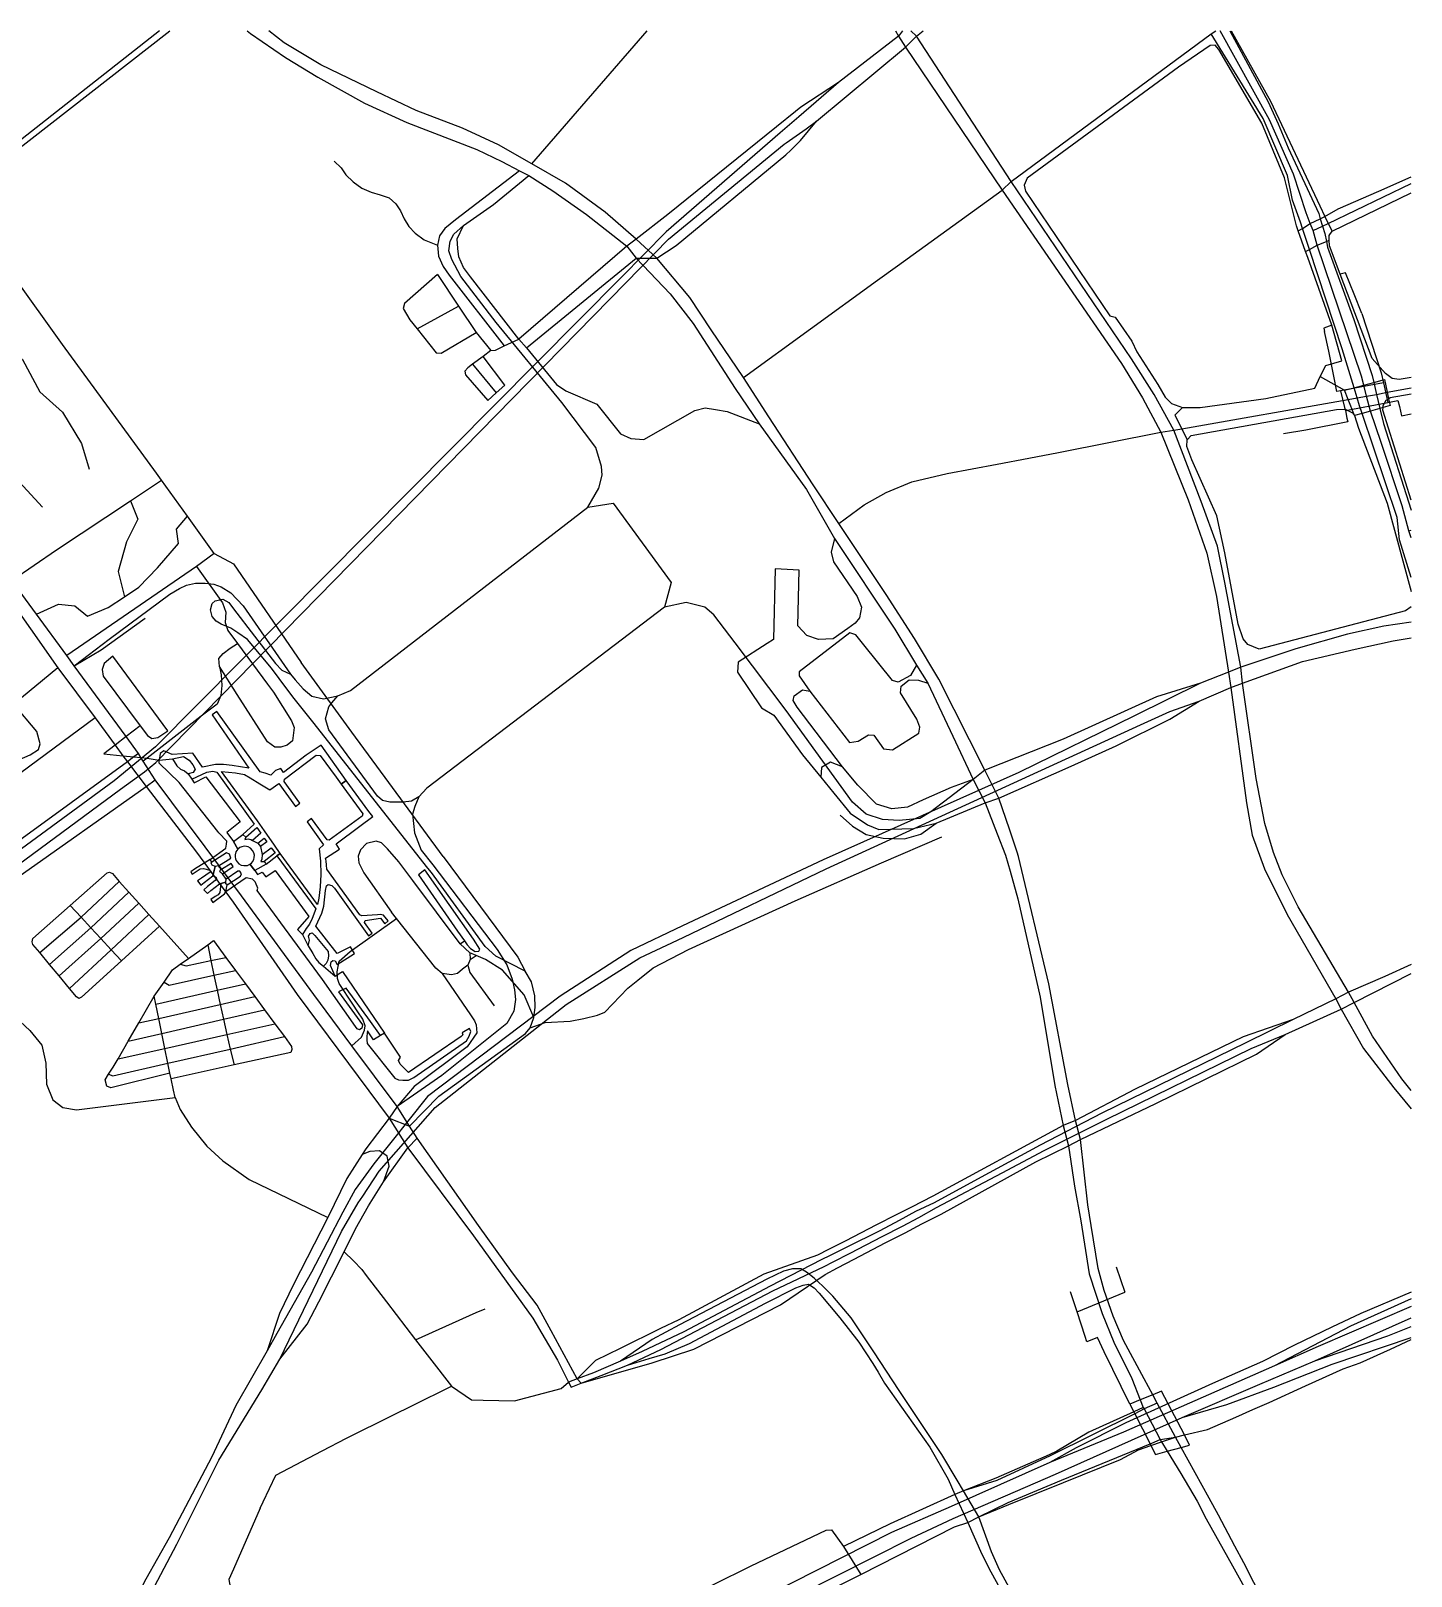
# Model space of a CAD drawing. Header units: inches. Extents: x 13375314 to 13382794, y 3537719 to 3542219.
# Drawn here: x 13380884 to 13382794, y 3540082 to 3542219 of the extents above; entities that cross this region are included whole.
import ezdxf

# ---------------------------------------------------------------- set-up
doc = ezdxf.new("R2010")
doc.units = ezdxf.units.IN
doc.header["$MEASUREMENT"] = 0

msp = doc.modelspace()

# ---------------------------------------------------------------- linework, layer by layer
for points in [[(13381137.8, 3541496.1), (13381100.8, 3541547.7), (13381065, 3541597.5), (13381057.9, 3541607.5), (13380928.1, 3541785.2), (13380786.4, 3541982.6), (13380771.9, 3542003.4), (13380709.1, 3542086.6), (13380658.5, 3542153.7), (13380631.7, 3542182.4), (13380601.6, 3542214.6), (13380596.7, 3542219.1)], [(13381062, 3542219.1), (13380796, 3542010.1)], [(13380799.9, 3542004), (13381076.3, 3542219.1)], [(13381183.5, 3542219.1), (13381188.2, 3542215.4), (13381236.3, 3542182.2), (13381281, 3542155.2), (13381345.7, 3542119.1), (13381404.5, 3542092.4), (13381501.1, 3542054.9), (13381535.9, 3542038.3), (13381560.3, 3542025.3), (13381573, 3542019), (13381606.4, 3541997.8), (13381652.8, 3541965.2), (13381708.9, 3541921.4)], [(13381905.3, 3541685.1), (13381870.1, 3541739.5), (13381825.6, 3541805.8), (13381795.8, 3541850.3), (13381750.1, 3541904.7), (13381721.7, 3541930.9), (13381678.7, 3541968.5), (13381624, 3542008.6), (13381577.1, 3542035.3), (13381531.1, 3542061.6), (13381481.4, 3542084.5), (13381417.3, 3542108.8), (13381363, 3542134.8), (13381285.3, 3542172.1), (13381234.8, 3542202.7), (13381213.4, 3542219.1)], [(13381577.1, 3542035.3), (13381737, 3542219.1)], [(13381956.8, 3542083.8), (13381971.3, 3542094), (13382094.2, 3542196.8), (13382109.6, 3542211.7), (13382118.5, 3542219.1)], [(13382090.3, 3542219.1), (13382084.7, 3542212), (13382001.5, 3542147.7)], [(13382080.2, 3542219.1), (13382084.7, 3542212), (13382094.2, 3542196.8), (13382227.8, 3541998.9), (13382393.1, 3541759), (13382422.3, 3541711.6), (13382447.5, 3541664.2)], [(13382558.1, 3541339.1), (13382536.1, 3541456.2), (13382526, 3541506.4), (13382503.4, 3541568.2), (13382465.4, 3541667), (13382438.1, 3541716.3), (13382406.9, 3541765.6), (13382240.6, 3542010.9), (13382109.6, 3542211.7), (13382101.8, 3542219.1)], [(13382240.6, 3542010.9), (13382517.2, 3542215.1), (13382523.7, 3542219.1)], [(13382793.8, 3541463.1), (13382777.8, 3541515.3), (13382774.4, 3541546.2), (13382726.1, 3541690), (13382722.6, 3541700.5), (13382719.2, 3541711.5), (13382714.9, 3541725.6), (13382698.3, 3541779.4), (13382653.2, 3541916.6), (13382643.5, 3541945.9), (13382640.6, 3541954.7), (13382629.7, 3541984.9), (13382622.8, 3542019.2), (13382589.2, 3542098.1), (13382517.2, 3542215.1)], [(13382793.8, 3541518), (13382790.6, 3541527.5), (13382781.4, 3541562.1), (13382752.5, 3541649.7), (13382737.8, 3541693), (13382732.3, 3541713.9), (13382728.3, 3541729.1), (13382725, 3541741.3), (13382664, 3541922.5), (13382658.4, 3541943.1), (13382654, 3541952.5), (13382648.4, 3541967.4), (13382631.1, 3542020.7), (13382598.1, 3542096.1), (13382529.4, 3542219.1)], [(13382543.1, 3542219.1), (13382596.1, 3542121), (13382609.8, 3542090.5), (13382623.8, 3542057.2), (13382666, 3541966.3), (13382668.2, 3541959.2), (13382671.4, 3541949), (13382674.6, 3541938.9), (13382676.6, 3541927.9), (13382678, 3541920.1), (13382714.7, 3541819.9), (13382739.8, 3541742.4), (13382742, 3541732.8), (13382746, 3541716.3), (13382750.6, 3541696.8), (13382755.5, 3541676.2), (13382793.8, 3541556.4)], [(13382544.8, 3542219.1), (13382599.1, 3542122.1), (13382667.4, 3541977.3), (13382674.3, 3541962.5), (13382693.1, 3541972.9), (13382749, 3541997.6), (13382793.7, 3542017.1)], [(13382443.4, 3541730), (13382453.6, 3541712.4), (13382462.2, 3541703.8), (13382477.4, 3541698.4), (13382501.9, 3541698.1), (13382593, 3541710.6), (13382660.5, 3541725), (13382668.2, 3541740.9), (13382676, 3541756.2), (13382698.1, 3541762.9), (13382684, 3541812), (13382650.7, 3541905.8), (13382647.8, 3541914), (13382637.5, 3541942.7), (13382635.1, 3541949.5), (13382618.7, 3542015.8), (13382587.3, 3542091.6), (13382527.9, 3542193.4), (13382522.8, 3542199.4), (13382515.7, 3542199.1), (13382472.1, 3542168.7), (13382262.8, 3542015.2), (13382258.6, 3542005.9), (13382260.4, 3541997.6), (13382377.1, 3541825), (13382384.3, 3541822.9), (13382407.3, 3541789.8), (13382414.4, 3541775.1), (13382443.4, 3541730)], [(13382001.5, 3542147.7), (13381949.6, 3542113.7), (13381942.1, 3542107.6)], [(13382001.5, 3542147.7), (13381946.7, 3542100.2)], [(13381942.1, 3542107.6), (13381915.7, 3542086.3)], [(13381946.7, 3542100.2), (13381920.9, 3542077.9)], [(13381915.7, 3542086.3), (13381765.4, 3541965), (13381721.7, 3541930.9), (13381708.9, 3541921.4)], [(13381920.9, 3542077.9), (13381763.2, 3541941.1)], [(13381929.2, 3542064.3), (13381956.8, 3542083.8)], [(13381949.1, 3542067.6), (13381971.3, 3542094)], [(13381570.1, 3541780.7), (13381721.8, 3541904.9), (13381750.1, 3541904.7), (13381776.9, 3541922.2), (13381928.8, 3542047.5), (13381935.5, 3542054.2)], [(13381766.3, 3541930.9), (13381926.6, 3542062.5), (13381929.2, 3542064.3)], [(13381935.5, 3542054.2), (13381949.1, 3542067.6)], [(13381303.9, 3542039), (13381313.3, 3542029.9), (13381319.7, 3542020), (13381330.1, 3542010.3), (13381342.2, 3542001.6), (13381355, 3541996.1), (13381367.6, 3541992.3), (13381380, 3541988), (13381389.1, 3541980), (13381395.7, 3541970.4), (13381400.4, 3541959), (13381406.9, 3541948.7), (13381416, 3541939.2), (13381428.3, 3541930.3), (13381446.7, 3541922.5)], [(13381560.3, 3542025.3), (13381471.5, 3541957.9), (13381456.9, 3541945.8), (13381449.4, 3541935.7), (13381446.7, 3541922.5), (13381448, 3541907.7), (13381454.8, 3541893), (13381462.9, 3541881.1), (13381539.2, 3541783.7)], [(13381478.9, 3541879.4), (13381466.4, 3541902.7), (13381462.6, 3541915), (13381464.3, 3541928.3), (13381469.5, 3541937.9), (13381482.9, 3541950), (13381524, 3541978.8), (13381573, 3542019)], [(13382083, 3541893.9), (13382227.8, 3541998.9), (13382240.6, 3542010.9)], [(13382658.4, 3541943.1), (13382671.4, 3541949), (13382679.2, 3541952.7), (13382793.7, 3542007.9)], [(13382680.8, 3541921.7), (13382680.6, 3541929.8), (13382680.4, 3541936.1), (13382684.6, 3541941.9), (13382793.7, 3541995.1)], [(13381559.2, 3541792.7), (13381492.2, 3541878.7), (13381482.7, 3541892), (13381476.2, 3541906.6), (13381474.8, 3541918.3), (13381473.8, 3541931.5), (13381482.9, 3541950)], [(13382637.5, 3541942.7), (13382643.5, 3541945.9), (13382654, 3541952.5), (13382668.2, 3541959.2), (13382674.3, 3541962.5), (13382679.2, 3541952.7), (13382684.6, 3541941.9)], [(13381763.2, 3541941.1), (13381701.1, 3541878.5)], [(13381707.4, 3541870.8), (13381766.3, 3541930.9)], [(13382647.8, 3541914), (13382653.2, 3541916.6), (13382664, 3541922.5), (13382676.6, 3541927.9), (13382680.6, 3541929.8)], [(13381708.9, 3541921.4), (13381559.2, 3541792.7)], [(13381708.9, 3541921.4), (13381721.8, 3541904.9), (13381768.7, 3541855.2), (13381800.7, 3541814.5), (13381858.7, 3541724.5), (13381892, 3541675.7)], [(13382793.8, 3541739.8), (13382777.2, 3541736.8), (13382767.6, 3541738.5), (13382758.3, 3541745), (13382739.8, 3541765.9), (13382695.5, 3541882.7), (13382680.8, 3541921.7)], [(13380720.5, 3541647.3), (13380777.6, 3541688.2), (13380787.5, 3541718.3), (13380759.4, 3541759.9), (13380718.8, 3541791.6), (13380693.4, 3541815), (13380694.4, 3541838.9), (13380733.9, 3541872.7), (13380764.6, 3541882.6), (13380794.2, 3541868.6), (13380804.1, 3541830.1), (13380840, 3541790.6), (13380872.7, 3541764.6), (13380896.6, 3541719.9), (13380927.8, 3541691.8), (13380954.3, 3541648.2), (13380964.7, 3541612.8)], [(13381446.6, 3541882.3), (13381401.3, 3541842), (13381399.3, 3541835), (13381408.3, 3541819.3), (13381418.6, 3541807), (13381445, 3541774), (13381452, 3541773.2), (13381500.2, 3541802)], [(13381446.6, 3541882.3), (13381475.8, 3541838.5), (13381500.2, 3541802), (13381520.4, 3541776.9), (13381527, 3541777.3), (13381539.2, 3541783.7), (13381559.2, 3541792.7)], [(13382055.7, 3541874.1), (13382083, 3541893.9)], [(13382714.8, 3541854.9), (13382703.1, 3541884.3), (13382695.5, 3541882.7)], [(13381701.1, 3541878.5), (13381056.5, 3541228.9), (13380999.6, 3541181.7)], [(13381008, 3541170.1), (13381041.2, 3541194.3), (13381057.2, 3541207.4), (13381707.4, 3541870.8)], [(13381665.8, 3541643), (13381618.8, 3541705), (13381528, 3541815.7), (13381478.9, 3541879.4)], [(13381870.1, 3541739.5), (13382055.7, 3541874.1)], [(13382725.5, 3541828.4), (13382714.8, 3541854.9)], [(13381418.6, 3541807), (13381475.8, 3541838.5)], [(13382725.5, 3541828.4), (13382752.6, 3541746), (13382755.6, 3541732.3), (13382761.6, 3541704.9)], [(13382684, 3541812), (13382673.2, 3541807.8), (13382673.9, 3541803.1)], [(13382679.8, 3541775.9), (13382673.9, 3541803.1)], [(13381520.4, 3541776.9), (13381509.8, 3541768.9), (13381495.2, 3541757.9), (13381488.7, 3541753), (13381484.5, 3541748.5), (13381485.4, 3541743.5), (13381516.3, 3541707.7), (13381527.9, 3541718.3), (13381539.7, 3541729.1), (13381509.8, 3541768.9)], [(13381559.2, 3541792.7), (13381570.1, 3541780.7)], [(13381570.1, 3541780.7), (13381611.5, 3541730.1), (13381624.5, 3541721.4), (13381667.1, 3541702.7), (13381700.1, 3541661.8)], [(13382755.6, 3541732.3), (13382696.2, 3541721.4), (13382691.1, 3541720.5), (13382687.1, 3541741.4), (13382679.8, 3541775.9)], [(13381495.2, 3541757.9), (13381527.9, 3541718.3)], [(13382668.2, 3541740.9), (13382701.7, 3541722)], [(13382701.7, 3541722), (13382714.9, 3541725.6), (13382728.3, 3541729.1), (13382742, 3541732.8), (13382756.9, 3541736.8), (13382760.8, 3541719.2), (13382762.7, 3541710.4), (13382764.8, 3541700.8), (13382755, 3541698), (13382750.6, 3541696.8), (13382737.8, 3541693), (13382726.1, 3541690), (13382715.4, 3541687.1), (13382706.7, 3541709.3), (13382701.7, 3541722)], [(13380787.5, 3541718.3), (13380797.3, 3541686.6), (13380828, 3541645), (13380857.6, 3541606.6), (13380900.3, 3541560.3)], [(13382447.5, 3541664.2), (13382465.4, 3541667), (13382476.4, 3541668.9), (13382706.7, 3541709.3), (13382719.2, 3541711.5), (13382732.3, 3541713.9), (13382746, 3541716.3), (13382760.8, 3541719.2), (13382793.8, 3541725.6)], [(13382696.2, 3541721.4), (13382701.8, 3541698.4), (13382702.8, 3541693.9), (13382705.1, 3541683.5), (13382706.2, 3541678.5), (13382648.3, 3541667)], [(13382793.8, 3541570.2), (13382754.7, 3541694.5), (13382755, 3541698), (13382755.1, 3541700.8), (13382759.3, 3541708.2), (13382762.7, 3541710.4), (13382765, 3541711.8), (13382793.8, 3541717.1)], [(13381700.1, 3541661.8), (13381714.4, 3541655.1), (13381732.4, 3541654.1), (13381802.7, 3541693.9), (13381817, 3541697.5), (13381831.4, 3541695.2)], [(13381831.4, 3541695.2), (13381847.3, 3541692.5), (13381892, 3541675.7)], [(13382477.4, 3541698.4), (13382467.1, 3541687.4), (13382476.4, 3541668.9), (13382484, 3541653.6)], [(13382524.9, 3541548.2), (13382490.6, 3541625.6), (13382483.7, 3541644.1), (13382484, 3541653.6), (13382489.7, 3541659.3), (13382690.6, 3541695.4), (13382702.6, 3541696), (13382712.7, 3541690.6), (13382715.4, 3541687.1), (13382721.1, 3541669.7), (13382760.8, 3541566.1), (13382793.8, 3541443.8)], [(13382702.8, 3541693.9), (13382761.6, 3541704.9), (13382775.6, 3541707.9), (13382777.9, 3541699.6), (13382780.5, 3541686.8), (13382793.8, 3541689.4)], [(13381892, 3541675.7), (13381957.2, 3541585)], [(13381966.3, 3541591), (13381905.3, 3541685.1)], [(13382264.7, 3541628.2), (13382305.9, 3541636), (13382447.5, 3541664.2)], [(13382447.5, 3541664.2), (13382485.2, 3541570.4), (13382511.4, 3541496.7), (13382524.5, 3541436.8), (13382541.1, 3541332.1)], [(13382648.3, 3541667), (13382617.4, 3541661.7)], [(13381243.3, 3541329.5), (13381249.6, 3541321.3), (13381260.8, 3541309.1), (13381272.7, 3541298.9), (13381289, 3541295.2), (13381309, 3541299.5), (13381326.2, 3541306.9), (13381654.6, 3541560.3), (13381669.9, 3541586.7), (13381674.7, 3541604.5), (13381673.8, 3541616.6), (13381665.8, 3541643)], [(13382221.1, 3541620), (13382264.7, 3541628.2)], [(13382002, 3541537.9), (13382037.2, 3541563.4), (13382067.3, 3541580.8), (13382103.2, 3541595.5), (13382151.7, 3541606.9), (13382221.1, 3541620)], [(13380857.7, 3541458.9), (13380919.7, 3541501.5), (13381021.9, 3541569), (13381065, 3541597.5)], [(13381957.2, 3541585), (13381996.2, 3541517.1)], [(13382002, 3541537.9), (13381966.3, 3541591)], [(13381021.9, 3541569), (13381032.2, 3541543.6), (13381016.4, 3541512.3), (13381005, 3541471.3), (13381013.6, 3541436.5)], [(13381654.6, 3541560.3), (13381689.9, 3541565.9), (13381769.9, 3541456), (13381760.8, 3541422.1)], [(13380892, 3541412.3), (13380922.5, 3541426.4), (13380945.2, 3541423.7), (13380962.3, 3541409.5), (13380991, 3541421.5), (13381013.6, 3541436.5), (13381033.7, 3541449.8), (13381059.4, 3541476.4), (13381088.6, 3541510.2), (13381085.6, 3541529.9), (13381100.8, 3541547.7)], [(13382793.8, 3541422.4), (13382785.9, 3541416.8), (13382583.4, 3541364), (13382567.9, 3541370.3), (13382561.6, 3541378.3), (13382554.5, 3541398.3), (13382536, 3541497.2), (13382524.9, 3541548.2)], [(13382223.5, 3541158), (13382203.9, 3541196.5), (13382140.5, 3541322.3), (13382106.8, 3541378.8), (13382067.3, 3541439.7), (13382002, 3541537.9)], [(13382790.6, 3541527.5), (13382793.8, 3541528.6)], [(13380807.5, 3541500.1), (13380921.6, 3541338), (13380972.9, 3541269.1), (13381000.7, 3541231.3), (13381011.6, 3541216.6), (13381017.7, 3541208.3), (13381043.8, 3541173.9)], [(13381996.2, 3541517.1), (13381991.4, 3541498.1), (13381994.8, 3541484.6), (13382027.3, 3541437), (13382033.2, 3541422), (13382030.7, 3541407.4), (13382024.4, 3541399.7)], [(13381996.2, 3541517.1), (13382079.6, 3541391.6), (13382109.5, 3541341.7), (13382125, 3541316.9), (13382159.6, 3541243.6), (13382187.7, 3541183.5), (13382204.4, 3541151.5)], [(13381137.8, 3541496.1), (13381113.5, 3541478.4), (13380933.9, 3541355.2)], [(13381113.5, 3541478.4), (13381149.2, 3541428), (13381153.7, 3541415), (13381152.8, 3541400.8), (13381156.8, 3541389.6), (13381170.2, 3541371.6)], [(13381137.8, 3541496.1), (13381164.6, 3541482), (13381258, 3541345.3)], [(13381033, 3541219.7), (13381015.9, 3541243.1), (13380944.2, 3541340.9), (13380933.9, 3541355.2), (13380892, 3541412.3), (13380857.7, 3541458.9)], [(13380992.6, 3541377.6), (13381076.2, 3541439.8), (13381089.7, 3541447.9), (13381099.4, 3541452.4), (13381112, 3541455), (13381125.1, 3541455.3), (13381137.3, 3541453.8), (13381147.6, 3541450.2), (13381160.6, 3541441.9), (13381178.1, 3541423.7), (13381243.3, 3541329.5)], [(13382024.4, 3541399.7), (13382014.5, 3541392.7), (13381994.2, 3541378.3), (13381973.9, 3541377.3), (13381957.6, 3541383), (13381945.4, 3541396.3), (13381947.3, 3541473.4), (13381913.8, 3541474.9), (13381911.4, 3541377.4), (13381902.7, 3541371.8)], [(13381183.7, 3541377.5), (13381170.7, 3541386.3), (13381160.8, 3541393), (13381147.6, 3541398.5), (13381140.3, 3541402.7), (13381134.9, 3541408.9), (13381132.5, 3541418.2), (13381135.2, 3541427.1), (13381139.1, 3541431), (13381149.6, 3541432.9), (13381158.1, 3541428.3), (13381164.3, 3541419.7), (13381222.8, 3541344.2), (13381231.3, 3541334.9), (13381243.3, 3541329.5)], [(13381858.5, 3541372.9), (13381828.9, 3541411.5), (13381816.6, 3541422.2), (13381790.7, 3541428.6), (13381760.8, 3541422.1), (13381432.1, 3541171.8), (13381420.9, 3541159.9), (13381415.4, 3541146.1), (13381412, 3541135.6), (13381415, 3541109.7), (13381424.3, 3541086), (13381440.3, 3541065.6)], [(13380944.2, 3541340.9), (13380981.4, 3541362.8), (13381042.2, 3541406.9)], [(13382793.8, 3541401.1), (13382756, 3541395.6), (13382705.9, 3541384.6), (13382634.1, 3541364.2), (13382558.1, 3541339.1)], [(13380944.2, 3541340.9), (13380992.6, 3541377.6)], [(13381159.8, 3541365.2), (13381170.2, 3541371.6)], [(13381170.2, 3541371.6), (13381211.6, 3541315.4)], [(13381227.9, 3541323.2), (13381217.3, 3541337.6), (13381183.7, 3541377.5)], [(13382129.5, 3541139.1), (13382113.9, 3541129.9), (13382085.6, 3541127), (13382062.3, 3541128.4), (13382039.9, 3541135.6), (13382020.7, 3541152.5), (13381929.1, 3541279.3), (13381858.5, 3541372.9)], [(13381902.7, 3541371.8), (13381862.9, 3541345.8), (13381861.9, 3541332.3), (13381894.9, 3541282.8), (13381911.9, 3541272.5), (13381951.8, 3541217.9), (13381977.1, 3541186.7)], [(13382036.8, 3541369.9), (13382025.6, 3541383.9), (13382017.4, 3541386.5), (13381947.3, 3541332.8), (13381947.3, 3541327.2), (13381961.7, 3541305.7)], [(13382109.5, 3541341.7), (13382101, 3541327.7), (13382084, 3541318.5), (13382076.4, 3541320.4), (13382036.8, 3541369.9)], [(13382560.4, 3541317.1), (13382643.4, 3541346.9), (13382716.5, 3541364.1), (13382769.2, 3541375.5), (13382793.8, 3541379.6)], [(13380997.5, 3541354.3), (13380985.6, 3541344), (13380982.7, 3541335.7), (13380984.3, 3541326.6), (13381035.2, 3541258.1), (13381045.4, 3541244.4), (13381051.6, 3541240.2), (13381059.9, 3541241.9), (13381073.6, 3541251.1), (13380997.5, 3541354.3)], [(13381169.8, 3541301.3), (13381145.2, 3541340.1), (13381144.3, 3541350.8), (13381150.1, 3541357.9), (13381159.8, 3541365.2)], [(13380921.6, 3541338), (13380860.4, 3541288), (13380824.7, 3541259.5), (13380772, 3541229.1), (13380746.5, 3541219.4), (13380717.7, 3541208.4), (13380656.7, 3541184.3)], [(13381145.2, 3541340.1), (13381147.5, 3541328.4), (13381148.4, 3541313.7), (13381147.1, 3541299.9), (13381142.1, 3541287.8), (13381119.9, 3541271.3)], [(13381328.4, 3541249.3), (13381258, 3541345.3)], [(13382541.1, 3541332.1), (13382502.3, 3541317.1)], [(13382558.1, 3541339.1), (13382541.1, 3541332.1)], [(13382541.1, 3541332.1), (13382544.5, 3541311), (13382566.1, 3541151.4), (13382573.7, 3541106.5), (13382590.8, 3541060.2), (13382622.3, 3540997.1), (13382689.7, 3540880.2), (13382696.9, 3540866), (13382727.8, 3540811.4), (13382769.7, 3540757), (13382793.8, 3540728)], [(13382560.4, 3541317.1), (13382558.1, 3541339.1)], [(13381211.6, 3541315.4), (13381219.7, 3541304.4), (13381244.7, 3541264.7), (13381248.3, 3541255.8), (13381246, 3541237.1), (13381238.9, 3541231.3), (13381230, 3541228.2)], [(13381433.4, 3541061.1), (13381274.3, 3541263.2), (13381246.5, 3541297.9), (13381227.9, 3541323.2)], [(13381944.4, 3541283.8), (13381939, 3541292.8), (13381940.2, 3541299.4), (13381951.8, 3541307.7), (13381961.7, 3541305.7), (13382016.6, 3541234.9), (13382028.6, 3541236.7), (13382043.2, 3541245.3), (13382050.4, 3541245), (13382063.8, 3541226.2), (13382076.3, 3541224.7), (13382112.8, 3541247.7), (13382114, 3541256.1), (13382109.9, 3541266.9)], [(13382109.9, 3541266.9), (13382087.5, 3541303.7), (13382088.4, 3541312.7), (13382099.1, 3541321.4), (13382112.1, 3541321.1), (13382125, 3541316.9)], [(13382502.3, 3541317.1), (13382441.6, 3541298.2), (13382312.3, 3541239.4), (13382203.9, 3541196.5), (13382187.7, 3541183.5)], [(13382502.3, 3541317.1), (13382411.3, 3541271.7), (13382251, 3541193.3)], [(13382500.6, 3541292.2), (13382544.5, 3541311), (13382560.4, 3541317.1)], [(13382793.8, 3540753.6), (13382781, 3540769.6), (13382740.6, 3540828.8), (13382715, 3540875.2), (13382707.2, 3540889.3), (13382637.5, 3541007.4), (13382615.2, 3541051.8), (13382603.2, 3541082.7), (13382591.2, 3541123), (13382579.4, 3541184.9), (13382560.4, 3541317.1)], [(13380746.5, 3541219.4), (13380757.6, 3541196.3), (13380769.6, 3541175.5), (13380782.4, 3541165.3), (13380795.3, 3541163.6), (13380812.5, 3541168.9), (13380827.6, 3541178.6), (13380847.1, 3541199.4), (13380865.3, 3541210.1), (13380883.4, 3541217.6), (13380894.5, 3541225.1), (13380897.2, 3541233.1), (13380892.3, 3541250), (13380860.4, 3541288)], [(13381230, 3541228.2), (13381221.5, 3541228.6), (13381211.7, 3541235.7), (13381169.8, 3541301.3)], [(13381420.9, 3541159.9), (13381410.7, 3541153.6), (13381399.2, 3541152.1), (13381380.6, 3541152.3), (13381370.5, 3541154.5), (13381363.6, 3541160.7), (13381296.4, 3541252.4), (13381291.7, 3541267.7), (13381296.6, 3541284), (13381300.6, 3541289.9), (13381309, 3541299.5)], [(13382007.2, 3541201), (13381944.4, 3541283.8)], [(13382223.5, 3541158), (13382323.4, 3541202.3), (13382385.9, 3541230.2), (13382460.2, 3541267), (13382500.6, 3541292.2)], [(13382255.2, 3541184.1), (13382419.3, 3541259.4), (13382459.9, 3541277.8), (13382500.6, 3541292.2)], [(13380972.9, 3541269.1), (13380756.3, 3541109.1)], [(13381119.9, 3541271.3), (13381045, 3541213.2), (13381039.4, 3541208.8)], [(13381285.6, 3541231), (13381265.2, 3541217.3), (13381233.6, 3541193.3), (13381229.9, 3541198.7), (13381222.5, 3541196.2), (13381216.3, 3541189.6), (13381208.4, 3541192.5), (13381201.4, 3541194.1), (13381141.5, 3541277.6), (13381134.9, 3541273), (13381185.7, 3541199.5), (13381162.5, 3541203.2), (13381150.6, 3541204.5), (13381139.8, 3541204.5), (13381121.6, 3541200.7), (13381108.4, 3541220.2), (13381079.5, 3541218.1), (13381067.9, 3541223.1), (13381063, 3541219.7), (13381061.5, 3541210.6), (13381080.2, 3541212.2), (13381080.3, 3541212.3), (13381095.2, 3541215.6), (13381103.1, 3541210.2), (13381108.4, 3541204), (13381111.3, 3541197.9), (13381108.8, 3541193.3), (13381101.8, 3541191.7), (13381106.8, 3541184.2), (13381127.8, 3541193.7), (13381135.7, 3541195), (13381141.5, 3541193.7), (13381193.1, 3541121.8), (13381177.4, 3541107.8), (13381181.5, 3541104.1), (13381196.8, 3541117.3), (13381202.4, 3541109.4), (13381190.6, 3541099.5), (13381198.1, 3541095.4), (13381206.7, 3541102.6), (13381210.5, 3541097.6), (13381201.8, 3541090.9), (13381204.3, 3541080.1), (13381216.7, 3541089.2), (13381222, 3541082.2), (13381206.9, 3541070.2), (13381209.6, 3541066.7), (13381224.6, 3541078), (13381229.2, 3541081.5), (13381221.2, 3541092.8), (13381207.3, 3541112.6), (13381197.6, 3541126.3), (13381148.1, 3541194.7), (13381167.2, 3541193.1), (13381179.9, 3541190.6), (13381187.4, 3541185.9), (13381201, 3541177.6), (13381210, 3541172.3), (13381214.7, 3541169.2), (13381227.4, 3541178.3), (13381250.2, 3541146.1), (13381256.5, 3541150.9), (13381234.4, 3541181), (13381235, 3541184.3), (13381279, 3541217.1), (13381284.3, 3541216.9), (13381306.6, 3541186.8), (13381313.5, 3541177.2), (13381320.5, 3541182.1), (13381285.6, 3541231)], [(13381035.2, 3541258.1), (13381015.9, 3541243.1), (13381000.7, 3541231.3), (13380985.3, 3541219.3), (13381011.6, 3541216.6), (13381026.7, 3541215), (13381036.3, 3541214.1), (13381045, 3541213.2), (13381061.5, 3541210.6)], [(13381379.6, 3541179.6), (13381328.4, 3541249.3)], [(13381033, 3541219.7), (13381026.7, 3541215), (13381017.7, 3541208.3), (13380788.6, 3541041.5), (13380777.1, 3541019)], [(13381125.5, 3541090.6), (13381056.1, 3541183.1), (13381039.4, 3541208.8), (13381036.3, 3541214.1), (13381033, 3541219.7)], [(13381080.2, 3541212.2), (13381086.2, 3541202.8), (13381091.4, 3541198.1), (13381096.6, 3541195.5), (13381101.8, 3541191.7), (13381106.8, 3541184.2), (13381110, 3541179.2), (13381126.1, 3541187.2), (13381173.5, 3541124.9), (13381155.1, 3541110.2), (13381164.5, 3541097.8), (13381170.4, 3541087.3), (13381167.9, 3541083.8), (13381166.6, 3541079.6), (13381166.6, 3541076.7), (13381167.2, 3541073.8), (13381168.1, 3541071.6), (13381169.4, 3541069.6), (13381172.1, 3541066.9), (13381175.3, 3541065.2), (13381178.8, 3541064.5), (13381181.2, 3541064.5), (13381183.7, 3541064.9), (13381187.2, 3541066.4), (13381194, 3541057.6), (13381197.9, 3541052.2), (13381204, 3541055.7), (13381209.4, 3541048.9), (13381222.2, 3541057.8), (13381268.9, 3540994.1), (13381253.1, 3540976.2), (13381259.9, 3540969.1), (13381268, 3540953.5), (13381274.3, 3540943.1), (13381278.4, 3540935.5), (13381282.6, 3540930.6), (13381289, 3540925.4), (13381305.1, 3540911.8), (13381313, 3540916.8), (13381315.3, 3540918.3), (13381373.3, 3540832.7), (13381368.1, 3540829.8), (13381354.2, 3540848.9), (13381320.4, 3540895.2), (13381309.8, 3540890), (13381343, 3540844.2), (13381342.1, 3540839.7), (13381338.6, 3540837.6), (13381335.7, 3540838.8), (13381333.1, 3540842.1), (13381287.8, 3540907.2), (13381234.9, 3540978.7), (13381197.4, 3541030.2), (13381198.3, 3541033.5), (13381195, 3541041.2), (13381194.6, 3541042.3), (13381190.8, 3541046), (13381181.8, 3541047.7), (13381153.7, 3541028.3), (13381155.8, 3541037.8), (13381174.3, 3541049.8), (13381175.7, 3541053.1), (13381173.3, 3541056.7), (13381170.5, 3541056.7), (13381154.2, 3541045.6), (13381149.5, 3541053.1), (13381164.1, 3541063.5), (13381161.2, 3541067.3), (13381148, 3541059.2), (13381143.8, 3541064.4), (13381160.8, 3541074.8), (13381158.9, 3541080.5), (13381154.9, 3541082.4), (13381134.4, 3541069.4), (13381132, 3541073.2), (13381153.7, 3541088.5), (13381154.9, 3541094.2), (13381155.1, 3541098.4), (13381144.3, 3541109.9), (13381142.6, 3541111.6), (13381089.3, 3541179.6), (13381061.5, 3541206.3), (13381061.5, 3541210.6), (13381080.2, 3541212.2)], [(13382187.7, 3541183.5), (13382157.6, 3541172.4), (13382118.7, 3541155.7), (13382096.9, 3541145.3), (13382075.3, 3541143.2), (13382054.1, 3541149.4), (13382028.2, 3541175.7), (13382007.2, 3541201), (13381990.4, 3541207.5), (13381978.2, 3541200.1), (13381977.1, 3541186.7)], [(13380999.6, 3541181.7), (13380777.1, 3541019)], [(13381043.8, 3541173.9), (13381056.1, 3541183.1)], [(13381343.6, 3541136.3), (13381342.7, 3541133), (13381296.8, 3541099.6), (13381294, 3541100.3), (13381272.4, 3541129.7), (13381266.4, 3541125.3), (13381289.1, 3541093.3), (13381283.1, 3541087.8), (13381284.8, 3541070.5), (13381285.3, 3541052.2), (13381284.3, 3541035.2), (13381282.6, 3541019.5), (13381280.7, 3541011), (13381229.2, 3541081.5), (13381224.6, 3541078), (13381278.2, 3541004.9), (13381273.4, 3540991.5), (13381269.5, 3540983.5), (13381265.1, 3540977.4), (13381259.9, 3540969.1), (13381268, 3540953.5), (13381269.5, 3540961.5), (13381268.2, 3540966.9), (13381270.4, 3540970.8), (13381273.4, 3540971.8), (13381276.8, 3540968.1), (13381295.3, 3540945.7), (13381296, 3540939.6), (13381295.1, 3540934), (13381292.9, 3540929.1), (13381289, 3540925.4), (13381305.1, 3540911.8), (13381298.5, 3540926.6), (13381299.7, 3540931.5), (13381301.9, 3540933.5), (13381305.1, 3540933), (13381308, 3540927.6), (13381332, 3540943), (13381326.2, 3540952.3), (13381307.8, 3540942.8), (13381278.2, 3540980.9), (13381286.6, 3540998.7), (13381289.3, 3541008.6), (13381292, 3541030), (13381293.3, 3541036.7), (13381295.7, 3541038.3), (13381300.6, 3541037.1), (13381304.2, 3541033.4), (13381351.1, 3540967.3), (13381356.3, 3540971.3), (13381345.8, 3540985.8), (13381346.5, 3540988.6), (13381367.8, 3540991.8), (13381374, 3540984), (13381378.7, 3540988), (13381372.1, 3540996.2), (13381367.6, 3540997.1), (13381363.6, 3540996.7), (13381342.2, 3540995.3), (13381339.5, 3540996.6), (13381293.7, 3541059.8), (13381293.1, 3541065), (13381292.8, 3541071.4), (13381292, 3541074.7), (13381311.3, 3541087.2), (13381306.4, 3541094.8), (13381339.4, 3541119), (13381357.1, 3541132.7), (13381351.7, 3541139.6), (13381320.5, 3541182.1), (13381313.5, 3541177.2), (13381321, 3541166.9), (13381343.6, 3541136.3)], [(13382251, 3541193.3), (13381980.3, 3541072.5), (13381785.6, 3540981.1), (13381714.4, 3540947), (13381616.5, 3540884), (13381433.1, 3540745.1), (13381358.7, 3540652)], [(13381366.1, 3540641.8), (13381443.3, 3540730.1), (13381624.7, 3540872.4), (13381726.7, 3540937.2), (13381786.8, 3540965), (13381984.3, 3541059.9), (13382255.2, 3541184.1)], [(13381454.8, 3541077.2), (13381379.6, 3541179.6)], [(13381977.1, 3541186.7), (13381994.9, 3541164.9), (13382017.7, 3541137.1), (13382041.6, 3541120.9), (13382057.4, 3541114.4), (13382105.2, 3541115.7), (13382136.9, 3541123.4), (13382204.4, 3541151.5)], [(13382187.7, 3541183.5), (13382129.5, 3541139.1)], [(13380833.2, 3541032.6), (13380866.1, 3541048.7), (13381043.8, 3541173.9)], [(13380833.2, 3541032.6), (13380856.2, 3541058.1), (13381008, 3541170.1)], [(13381043.8, 3541173.9), (13381113.3, 3541083.2)], [(13382204.4, 3541151.5), (13382223.5, 3541158)], [(13382238, 3541114.9), (13382223.5, 3541158)], [(13382004, 3541134.3), (13382021, 3541119.3), (13382039.9, 3541107.6), (13382063.2, 3541102.3), (13382092.8, 3541101.8), (13382115.6, 3541108.1), (13382136.9, 3541123.4)], [(13382204.4, 3541151.5), (13382221.2, 3541108.5)], [(13382248.7, 3541083), (13382238, 3541114.9)], [(13381198.1, 3541095.4), (13381201.8, 3541090.9), (13381204.3, 3541080.1), (13381203.7, 3541073.7), (13381202.5, 3541070.4), (13381206.9, 3541070.2), (13381209.6, 3541066.7), (13381194, 3541057.6), (13381187.2, 3541066.4), (13381189.2, 3541068), (13381190.9, 3541069.9), (13381192.5, 3541072.9), (13381193.3, 3541075.9), (13381193.4, 3541079), (13381192.8, 3541082.1), (13381191, 3541085.6), (13381188, 3541088.7), (13381184.8, 3541090.4), (13381182.3, 3541091.1), (13381179.6, 3541091.3), (13381176.1, 3541090.7), (13381173.1, 3541089.4), (13381170.5, 3541087.4), (13381170.4, 3541087.3), (13381164.5, 3541097.8), (13381177.4, 3541107.8), (13381181.5, 3541104.1), (13381180, 3541100.9), (13381184.8, 3541101.5), (13381188.7, 3541100.9), (13381190.6, 3541099.5), (13381198.1, 3541095.4)], [(13381412.7, 3541044.2), (13381393.3, 3541069.9), (13381377.7, 3541088), (13381369.3, 3541096), (13381361.7, 3541098.5), (13381348.7, 3541095.1), (13381340.2, 3541086.3)], [(13381941.7, 3541016), (13382061.2, 3541068.3), (13382144.6, 3541104.3)], [(13382221.2, 3541108.5), (13382232.6, 3541079.1)], [(13381132, 3541073.2), (13381110.7, 3541059.6), (13381105.3, 3541056.1), (13381107.5, 3541052.8), (13381113, 3541056.4), (13381118.6, 3541060.1), (13381122.8, 3541060.8), (13381131.7, 3541058.4), (13381132.1, 3541055.5), (13381120.4, 3541047.2), (13381114.8, 3541043.3), (13381119.5, 3541037.5), (13381124, 3541041.1), (13381135.9, 3541050.6), (13381139, 3541063.2), (13381135, 3541065.2), (13381133.4, 3541068.1), (13381134.4, 3541069.4), (13381132, 3541073.2)], [(13381113.3, 3541083.2), (13381163.9, 3541014.1)], [(13381175.7, 3541022.6), (13381125.5, 3541090.6)], [(13381340.2, 3541086.3), (13381336.9, 3541077.5), (13381338.1, 3541068.2), (13381344.9, 3541054.7), (13381383.2, 3541000.3)], [(13381454.8, 3541077.2), (13381558, 3540937.8), (13381568.1, 3540918.7)], [(13382232.6, 3541079.1), (13382238.9, 3541057), (13382249.9, 3541018.7), (13382280.8, 3540882.7), (13382300.8, 3540760.3), (13382312.5, 3540705.1), (13382319.6, 3540677.1), (13382328, 3540621.3), (13382336.8, 3540573.2), (13382348.2, 3540499.9), (13382366.4, 3540444.9), (13382382.7, 3540405.3), (13382407.6, 3540355.3), (13382419.1, 3540325.7), (13382423.2, 3540315.1), (13382424.3, 3540313), (13382446.8, 3540270.7), (13382448.4, 3540267.7), (13382456.5, 3540254.5), (13382475.3, 3540223.7), (13382498, 3540185.3)], [(13382514.6, 3540189.9), (13382475.7, 3540259.8), (13382467.7, 3540274.2), (13382442.6, 3540321), (13382436.3, 3540332.7), (13382424.4, 3540354.8), (13382395.7, 3540407.9), (13382381.4, 3540441.5), (13382368.9, 3540477.1), (13382361, 3540507.4), (13382351.1, 3540566.9), (13382346.5, 3540595.4), (13382336.2, 3540685.6), (13382329.3, 3540712.1), (13382318.8, 3540761.6), (13382292.6, 3540901.1), (13382250.6, 3541077.3), (13382248.7, 3541083)], [(13381062.1, 3540980.7), (13381009.6, 3540932.8), (13380954.2, 3540882.4), (13380950.6, 3540880.9), (13380947.3, 3540883.3), (13380937.8, 3540894.7), (13380923.3, 3540912), (13380910.1, 3540927.8), (13380896.4, 3540944.3), (13380887, 3540955.5), (13380885.8, 3540959.1), (13380887, 3540963.6), (13380938.7, 3541009.5), (13380989.7, 3541054.6), (13380993, 3541055.5), (13380996.9, 3541053.5), (13381006.5, 3541042.7), (13381019.8, 3541027.9), (13381033.6, 3541012.5), (13381047.5, 3540997), (13381062.1, 3540980.7), (13381102.1, 3540936.1)], [(13381143.8, 3541064.4), (13381139, 3541063.2), (13381135.9, 3541050.6), (13381138.6, 3541049.3), (13381140.3, 3541047.9), (13381140.8, 3541046.2), (13381139.3, 3541044.2), (13381128.7, 3541035.5), (13381123.6, 3541031.2), (13381128.4, 3541026.1), (13381133.2, 3541030), (13381145, 3541039.5), (13381146.8, 3541039.9), (13381154, 3541041.6), (13381154.2, 3541045.6), (13381149.5, 3541053.1), (13381146.6, 3541054.9), (13381145.5, 3541057.1), (13381146.4, 3541058.9), (13381148, 3541059.2), (13381143.8, 3541064.4)], [(13381420.4, 3541052), (13381474.2, 3540973.9), (13381483.9, 3540960.3), (13381487.9, 3540954.8), (13381492.3, 3540949.8), (13381498.9, 3540945.7), (13381503.9, 3540946.4), (13381505.4, 3540949.2), (13381496.4, 3540962.9), (13381429.4, 3541058.6), (13381420.4, 3541052)], [(13381568.1, 3540918.7), (13381527.4, 3540939.4), (13381512.9, 3540952.7), (13381438.3, 3541054.9), (13381433.4, 3541061.1)], [(13381440.3, 3541065.6), (13381529.3, 3540948.6), (13381542.9, 3540927.4), (13381550.2, 3540907.6), (13381553.2, 3540892.7), (13381554.5, 3540879.4), (13381552.4, 3540863.3), (13381542.5, 3540846.1), (13381452.7, 3540774.4)], [(13380896.4, 3540944.3), (13380953.7, 3540993.3), (13381006.5, 3541042.7)], [(13380910.1, 3540927.8), (13380967.1, 3540978.7), (13381019.8, 3541027.9)], [(13381146.8, 3541039.9), (13381145.7, 3541027.5), (13381143.1, 3541024.2), (13381139.3, 3541021.8), (13381133.3, 3541017.9), (13381135.7, 3541013.7), (13381152.2, 3541025.5), (13381153.7, 3541028.3), (13381155.8, 3541037.8), (13381153.8, 3541039.5), (13381154, 3541041.6), (13381146.8, 3541039.9)], [(13381500.3, 3540940.2), (13381491.5, 3540944.1), (13381478.3, 3540956.4), (13381412.7, 3541044.2)], [(13380923.3, 3540912), (13380980.9, 3540963.8), (13381033.6, 3541012.5)], [(13380938.7, 3541009.5), (13380953.7, 3540993.3), (13380967.1, 3540978.7), (13380980.9, 3540963.8), (13380995.4, 3540948.2), (13381009.6, 3540932.8)], [(13381163.9, 3541014.1), (13381252.7, 3540886.1), (13381379.7, 3540715.4)], [(13381391, 3540731.5), (13381328, 3540815.1), (13381275.8, 3540886.4), (13381175.7, 3541022.6)], [(13381678.4, 3540861.9), (13381710, 3540895), (13381723.7, 3540906), (13381745.2, 3540923.2), (13381794.1, 3540948.7), (13381941.7, 3541016)], [(13380937.8, 3540894.7), (13380995.4, 3540948.2), (13381047.5, 3540997)], [(13381336.5, 3540862.5), (13381329.4, 3540873), (13381310.7, 3540901.3), (13381308.4, 3540908.6), (13381307.8, 3540917.6), (13381310.7, 3540932.5), (13381325.9, 3540945.6), (13381390.1, 3540991.6)], [(13381453.2, 3540915.2), (13381444.5, 3540922.9), (13381390.1, 3540991.6), (13381383.2, 3541000.3)], [(13381054.7, 3540883.8), (13381068.4, 3540903.5), (13381080.2, 3540920.5), (13381090.8, 3540928.1), (13381102.1, 3540936.1), (13381128.8, 3540955), (13381136.9, 3540960.8), (13381154.1, 3540937.5), (13381167.4, 3540919.5), (13381181.1, 3540900.9), (13381194, 3540883.4), (13381207.6, 3540865), (13381221.9, 3540845.6), (13381234.9, 3540828), (13381244.8, 3540814.6), (13381245.4, 3540810.3), (13381243.7, 3540806.3), (13381165.3, 3540788.9), (13381078.1, 3540769.5)], [(13381128.8, 3540955), (13381133.2, 3540933.1), (13381137.1, 3540912.9), (13381142.1, 3540892.1), (13381146, 3540872.4), (13381150.5, 3540852), (13381155.2, 3540830.8), (13381159.7, 3540810.8), (13381165.3, 3540788.9)], [(13381478.3, 3540956.4), (13381483.9, 3540960.3)], [(13381491.5, 3540944.1), (13381491.9, 3540934.6), (13381488.5, 3540927.1), (13381481.5, 3540921.3)], [(13381090.8, 3540928.1), (13381099, 3540926), (13381133.2, 3540933.1), (13381154.1, 3540937.5)], [(13381481.5, 3540921.3), (13381474.4, 3540915.4), (13381466.1, 3540913.4), (13381453.2, 3540915.2)], [(13381488.5, 3540927.1), (13381491.6, 3540916.7), (13381525.3, 3540870.4)], [(13381491.9, 3540934.6), (13381500.3, 3540940.2)], [(13381579.9, 3540854.7), (13381566.5, 3540885.9), (13381536.5, 3540919.8), (13381513.3, 3540934.6), (13381500.3, 3540940.2)], [(13382793.8, 3540927.8), (13382757.6, 3540911), (13382707.2, 3540889.3), (13382689.7, 3540880.2), (13382630.6, 3540851.6), (13382565.1, 3540819.6), (13382366.1, 3540722.2)], [(13380816.8, 3540917.3), (13380856.1, 3540861.4), (13380882.9, 3540836.7), (13380899.2, 3540816.4), (13380904.8, 3540791.2), (13380905.8, 3540762.5), (13380914.6, 3540740.5), (13380928.2, 3540730.2), (13380947.3, 3540726.7), (13381083.6, 3540744), (13381090.5, 3540727.2), (13381106.2, 3540702.7), (13381127.8, 3540676.7), (13381149.8, 3540656.1), (13381186.3, 3540630.3), (13381294.8, 3540578)], [(13381057, 3540872.8), (13381142.1, 3540892.1), (13381181.1, 3540900.9)], [(13381068.4, 3540903.5), (13381075.3, 3540899.4), (13381137.1, 3540912.9), (13381167.4, 3540919.5)], [(13381453.2, 3540915.2), (13381492.6, 3540858.2), (13381498, 3540850)], [(13381579.9, 3540854.7), (13381581.9, 3540868.4), (13381581.4, 3540884.3), (13381576.8, 3540903.6), (13381568.1, 3540918.7)], [(13382372.8, 3540713.7), (13382572.6, 3540811.7), (13382619.6, 3540831), (13382696.9, 3540866), (13382715, 3540875.2), (13382793.8, 3540915.4)], [(13381076.5, 3540777.6), (13380994.8, 3540757.4), (13380989.3, 3540759.4), (13380987, 3540768.3), (13380991.7, 3540775.9), (13380998, 3540786), (13381004.7, 3540797.5), (13381018.8, 3540821.8), (13381033.4, 3540847), (13381054.7, 3540883.8)], [(13381081.3, 3540754), (13381078.1, 3540769.5), (13381076.5, 3540777.6), (13381073.7, 3540791.1), (13381069.5, 3540811.6), (13381065.2, 3540832.5), (13381061, 3540853), (13381057, 3540872.8), (13381054.7, 3540883.8)], [(13381061, 3540853), (13381146, 3540872.4), (13381194, 3540883.4)], [(13381018.8, 3540821.8), (13381065.2, 3540832.5), (13381150.5, 3540852), (13381207.6, 3540865)], [(13381328, 3540815.1), (13381341.6, 3540827.5), (13381345.7, 3540836.8), (13381346.6, 3540843), (13381343.6, 3540852), (13381336.5, 3540862.5)], [(13381575, 3540840.2), (13381595.7, 3540847.5), (13381630.1, 3540849.5), (13381649.4, 3540853), (13381668, 3540857.8), (13381678.4, 3540861.9)], [(13381004.7, 3540797.5), (13381069.5, 3540811.6), (13381155.2, 3540830.8), (13381221.9, 3540845.6)], [(13381033.4, 3540847), (13381061, 3540853)], [(13381373.3, 3540832.7), (13381368.1, 3540829.8), (13381358.3, 3540823.7), (13381349.9, 3540835.9), (13381349, 3540828.9), (13381349, 3540823.4), (13381349.6, 3540818.5), (13381387.5, 3540770.8), (13381392.7, 3540768.5), (13381399, 3540767.9), (13381406.6, 3540767.9), (13381413.8, 3540771.7), (13381486.9, 3540822.3), (13381490.7, 3540828.6), (13381493, 3540835), (13381491, 3540839.3), (13381480.8, 3540833.2), (13381481.7, 3540830.4), (13381479.7, 3540828), (13381406.8, 3540778.6), (13381395.3, 3540789.9), (13381393, 3540795.1), (13381395.6, 3540799.8), (13381373.3, 3540832.7)], [(13381379.7, 3540715.4), (13381407.8, 3540704.4), (13381448.8, 3540745.6), (13381568.5, 3540832.2), (13381575, 3540840.2), (13381579.9, 3540854.7)], [(13381498, 3540850), (13381500.2, 3540844.4), (13381501.1, 3540833.2), (13381487.7, 3540813.7), (13381414.4, 3540759.1), (13381391, 3540731.5)], [(13382630.6, 3540851.6), (13382561.6, 3540827.9), (13382412.2, 3540755.4), (13382329.3, 3540712.1), (13382312.5, 3540705.1)], [(13380991.7, 3540775.9), (13380997.7, 3540773.8), (13381073.7, 3540791.1), (13381159.7, 3540810.8), (13381234.9, 3540828)], [(13382319.6, 3540677.1), (13382336.2, 3540685.6), (13382440.8, 3540735.7), (13382580.1, 3540804), (13382619.6, 3540831)], [(13381452.7, 3540774.4), (13381391, 3540731.5)], [(13381083.6, 3540744), (13381081.3, 3540754)], [(13381391, 3540731.5), (13381379.7, 3540715.4), (13381347.8, 3540672.8), (13381342.7, 3540665), (13381321.1, 3540631.6), (13381294.8, 3540578), (13381247.4, 3540485), (13381228.3, 3540444.9), (13381211.2, 3540393.4)], [(13381645.6, 3540348.8), (13381640.2, 3540354.9), (13381603.9, 3540421.1), (13381584.7, 3540456.7), (13381550.6, 3540501.3), (13381503.3, 3540566.9), (13381418.5, 3540687.7), (13381407.8, 3540704.4), (13381391, 3540731.5)], [(13381379.7, 3540715.4), (13381405.8, 3540674.1), (13381496.7, 3540552.7), (13381578.6, 3540438.8), (13381612.6, 3540380.5), (13381627.8, 3540350.3), (13381631.6, 3540343.3)], [(13382366.1, 3540722.2), (13382280.8, 3540678)], [(13382286, 3540670.6), (13382372.8, 3540713.7)], [(13381228.5, 3540381.8), (13381266.2, 3540430.3), (13381282.7, 3540461.1), (13381317.4, 3540530.5), (13381333.2, 3540562.2), (13381351.5, 3540593.9), (13381372, 3540627.3), (13381405.8, 3540674.1), (13381418.5, 3540687.7)], [(13382312.5, 3540705.1), (13382131.9, 3540607.4)], [(13381372, 3540627.3), (13381379.9, 3540648.8), (13381377.1, 3540662.5), (13381366.5, 3540670), (13381353.1, 3540669.3), (13381342.7, 3540665)], [(13382280.8, 3540678), (13382193.8, 3540630.7), (13382133.8, 3540598.1)], [(13382137.2, 3540591.6), (13382227.9, 3540639.5), (13382286, 3540670.6)], [(13382143.4, 3540582.7), (13382274.8, 3540654.7), (13382319.6, 3540677.1)], [(13381358.7, 3540652), (13381332.7, 3540616.8), (13381315.7, 3540585.3), (13381272.3, 3540502.2), (13381224.6, 3540417.3), (13381211.2, 3540393.4)], [(13381228.5, 3540381.8), (13381314.1, 3540558.3), (13381337.1, 3540598), (13381343.4, 3540607.5), (13381366.1, 3540641.8)], [(13382131.9, 3540607.4), (13382102.5, 3540592.3)], [(13382081.2, 3540581.4), (13382054.1, 3540567.6)], [(13382102.5, 3540592.3), (13382081.2, 3540581.4)], [(13382108.3, 3540586), (13382085.3, 3540573.8)], [(13382090, 3540566), (13382112.7, 3540577.9)], [(13382133.8, 3540598.1), (13382108.3, 3540586)], [(13382112.7, 3540577.9), (13382137.2, 3540591.6)], [(13382116.9, 3540568.9), (13382143.4, 3540582.7)], [(13382054.1, 3540567.6), (13382010.6, 3540545.3)], [(13382058.9, 3540559.5), (13382013.2, 3540536.7)], [(13382085.3, 3540573.8), (13382058.9, 3540559.5)], [(13382061.9, 3540551.4), (13382090, 3540566)], [(13382066.3, 3540542.6), (13382093.7, 3540556.8)], [(13382093.7, 3540556.8), (13382116.9, 3540568.9)], [(13382010.6, 3540545.3), (13381987.9, 3540533.7)], [(13382013.2, 3540536.7), (13381990.1, 3540525.3)], [(13382017.6, 3540528.4), (13382061.9, 3540551.4)], [(13382023.1, 3540520.1), (13382066.3, 3540542.6)], [(13381330.6, 3540517.8), (13381317.4, 3540530.5)], [(13381330.6, 3540517.8), (13381341.9, 3540505.8), (13381348.2, 3540497.7), (13381376.1, 3540461.4), (13381416.5, 3540408.8), (13381435.8, 3540383.7), (13381466, 3540344.6), (13381494, 3540325.9), (13381510, 3540325.4), (13381553.3, 3540324.3), (13381617.7, 3540341.5), (13381627.8, 3540350.3)], [(13381972.4, 3540525.8), (13381898.4, 3540499.7)], [(13381977.4, 3540519.1), (13381906.9, 3540482.8)], [(13381987.9, 3540533.7), (13381972.4, 3540525.8)], [(13381990.1, 3540525.3), (13381977.4, 3540519.1)], [(13381981.9, 3540510.2), (13381994.3, 3540516.4)], [(13381994.3, 3540516.4), (13382017.6, 3540528.4)], [(13382000.3, 3540508.2), (13382023.1, 3540520.1)], [(13381898.4, 3540499.7), (13381780.8, 3540436.5), (13381755.2, 3540424.3), (13381699.4, 3540396.5), (13381665.4, 3540380), (13381640.2, 3540354.9)], [(13381979.8, 3540482.8), (13381967.8, 3540493.8), (13381957.2, 3540502.3), (13381949.5, 3540506.7), (13381937.7, 3540507), (13381925.6, 3540503.7), (13381902.5, 3540492.8), (13381781.7, 3540429.2), (13381743.6, 3540409.2), (13381699.9, 3540379.2)], [(13381910.5, 3540476.4), (13381981.9, 3540510.2)], [(13381921.3, 3540456.9), (13381982.9, 3540499.2)], [(13381982.9, 3540499.2), (13382000.3, 3540508.2)], [(13382385.9, 3540509.8), (13382397.8, 3540474.8)], [(13381906.9, 3540482.8), (13381787.4, 3540419.9), (13381730.1, 3540392.4), (13381699.9, 3540379.2), (13381662.5, 3540363.2), (13381640.2, 3540354.9), (13381627.8, 3540350.3)], [(13381631.6, 3540343.3), (13381645.6, 3540348.8), (13381673.2, 3540359.5), (13381709.8, 3540373.7), (13381755.8, 3540395.1), (13381910.5, 3540476.4)], [(13381709.8, 3540373.7), (13381739.7, 3540382.8), (13381761.6, 3540389.2), (13381795.3, 3540403.4), (13381900.7, 3540459.4), (13381942.3, 3540480.5), (13381952.8, 3540484.5), (13381960, 3540485.6), (13381968.1, 3540480.6), (13381974.6, 3540473.3)], [(13381974.6, 3540473.3), (13382003.4, 3540439.2), (13382029.9, 3540405.3), (13382049.1, 3540375.8), (13382056.3, 3540363.9), (13382065.4, 3540348.7), (13382127.7, 3540260), (13382153.1, 3540215.8), (13382162.3, 3540194.7)], [(13382174.4, 3540199.8), (13382165.6, 3540214.4), (13382144.3, 3540250.2), (13382085.7, 3540338.4), (13382050.5, 3540392.1), (13382019.2, 3540439.3), (13381993.7, 3540468.9), (13381979.8, 3540482.8)], [(13382343, 3540413.1), (13382331.6, 3540447.4), (13382322.5, 3540475.1)], [(13382331.6, 3540447.4), (13382397.8, 3540474.8)], [(13382793.8, 3540474.4), (13382724.2, 3540445)], [(13381416.5, 3540408.8), (13381500.4, 3540446.3), (13381512.5, 3540451.7)], [(13381645.6, 3540348.8), (13381743.8, 3540376.8), (13381801.2, 3540395.7), (13381921.3, 3540456.9)], [(13382793.8, 3540454.8), (13382665.3, 3540399.3), (13382605, 3540372.7), (13382396.1, 3540280.8), (13382294.1, 3540239.1)], [(13382793.8, 3540465.6), (13382710.1, 3540427.6), (13382605, 3540372.7)], [(13382476.9, 3540301.3), (13382584.6, 3540347.3), (13382660.7, 3540379.8), (13382793.8, 3540439)], [(13382724.2, 3540445), (13382684.2, 3540426.2), (13382632.6, 3540401.3), (13382588.2, 3540378.6)], [(13382404.6, 3540319.8), (13382369.1, 3540392.1), (13382360.1, 3540412.1), (13382345.2, 3540405.8), (13382343, 3540413.1)], [(13382575, 3540312.1), (13382597.3, 3540321.9), (13382647.8, 3540345.1), (13382699.6, 3540368.5), (13382723.1, 3540376.8), (13382765.4, 3540395.6), (13382793.8, 3540408.9)], [(13382603.9, 3540343.2), (13382684.4, 3540375.2), (13382793.8, 3540412.1)], [(13382660.7, 3540379.8), (13382761.7, 3540414.1), (13382793.8, 3540426.9)], [(13381211.2, 3540393.4), (13381167.5, 3540317.7), (13381134.4, 3540247)], [(13381144.4, 3540242.3), (13381203.6, 3540339.3), (13381228.5, 3540381.8)], [(13382588.2, 3540378.6), (13382518.8, 3540348.3), (13382399.1, 3540293.7), (13382330.6, 3540259.1), (13382294.1, 3540239.1)], [(13381201.2, 3540175.7), (13381205.4, 3540184.5), (13381223.2, 3540221.4), (13381287.2, 3540255.1), (13381320.9, 3540272.8), (13381384.9, 3540304.5), (13381412.3, 3540318), (13381466, 3540344.6)], [(13382476.9, 3540301.3), (13382538.8, 3540319.1), (13382603.9, 3540343.2)], [(13382404.6, 3540319.8), (13382410, 3540309.2), (13382411.4, 3540306.5), (13382432.7, 3540264.7), (13382433.7, 3540262.7), (13382440.2, 3540249.9), (13382456.5, 3540254.5), (13382475.7, 3540259.8), (13382487.3, 3540263.1), (13382480.1, 3540277.1), (13382448.5, 3540337.7), (13382436.3, 3540332.7), (13382419.1, 3540325.7), (13382404.6, 3540319.8)], [(13381843.2, 3540003.9), (13381897.1, 3540031.1), (13382102, 3540134.3), (13382160, 3540161.4), (13382301.6, 3540222.9), (13382476.9, 3540301.3)], [(13382423.2, 3540315.1), (13382410, 3540309.2), (13382347.7, 3540281), (13382303.5, 3540254.5), (13382292.8, 3540249.6)], [(13382424.3, 3540313), (13382411.4, 3540306.5), (13382294.2, 3540248.2)], [(13382442.6, 3540321), (13382424.3, 3540313)], [(13382446.8, 3540270.7), (13382467.7, 3540274.2), (13382480.1, 3540277.1), (13382512.1, 3540284.6), (13382551.2, 3540301.7)], [(13382551.2, 3540301.7), (13382575, 3540312.1)], [(13382309.9, 3540214.6), (13382432.7, 3540264.7), (13382435, 3540265.7), (13382446.8, 3540270.7)], [(13382313, 3540211.4), (13382391.9, 3540243.3), (13382416.5, 3540256.7), (13382433.7, 3540262.7), (13382448.4, 3540267.7), (13382467.7, 3540274.2)], [(13381134.4, 3540247), (13381075.7, 3540134.9)], [(13381085.9, 3540126.2), (13381144.4, 3540242.3)], [(13382294.1, 3540239.1), (13382157.6, 3540178), (13382074.7, 3540142), (13381833.9, 3540020.1)], [(13382292.8, 3540249.6), (13382219.4, 3540217.2)], [(13382294.2, 3540248.2), (13382220.7, 3540214.3)], [(13382219.4, 3540217.2), (13382174.4, 3540199.8)], [(13382236.2, 3540183.9), (13382309.9, 3540214.6)], [(13382220.7, 3540214.3), (13382174.4, 3540199.8), (13382162.3, 3540194.7), (13382072.9, 3540154.3), (13382008.4, 3540122.8)], [(13382162.3, 3540194.7), (13382180.3, 3540155.8), (13382199.9, 3540112.2)], [(13382213.4, 3540115.4), (13382195.5, 3540163.7), (13382174.4, 3540199.8)], [(13382237.4, 3540180.9), (13382313, 3540211.4)], [(13381201.2, 3540175.7), (13381164.5, 3540091.6)], [(13381824.3, 3539993.9), (13381837.9, 3539987.3), (13381848.1, 3539991.3), (13382032.5, 3540084.3), (13382162.2, 3540149.8), (13382180.3, 3540155.8), (13382195.5, 3540163.7), (13382236.2, 3540183.9)], [(13382195.5, 3540163.7), (13382237.4, 3540180.9)], [(13382498, 3540185.3), (13382510.1, 3540161)], [(13382527.5, 3540166.3), (13382514.6, 3540189.9)], [(13382510.1, 3540161), (13382546.8, 3540095.9), (13382574.6, 3540045.3), (13382596.8, 3540009.1), (13382624.1, 3539971.1), (13382679.1, 3539910.7), (13382709.7, 3539883.7), (13382730.1, 3539867.6)], [(13382744.1, 3539876.1), (13382699.3, 3539914.6), (13382659.7, 3539955.2), (13382617.1, 3540007.6), (13382595.8, 3540038), (13382576.4, 3540073.1), (13382562.3, 3540100.1), (13382549.7, 3540123.4), (13382527.5, 3540166.3)], [(13381075.7, 3540134.9), (13381043.3, 3540077.8), (13380968.6, 3539934.5), (13380939.9, 3539873.5), (13380923.7, 3539823.9), (13380905.9, 3539757.1), (13380895.3, 3539687.2), (13380893.1, 3539629.2), (13380895.4, 3539577.8), (13380895.8, 3539566.7)], [(13381642.6, 3539967.2), (13381637, 3539979.4), (13381767.1, 3540039.7), (13381769.3, 3540040.8), (13381784.1, 3540048.4), (13381828.8, 3540070.3), (13381880.6, 3540096), (13381984.5, 3540145.5), (13381992, 3540146.1), (13382008.4, 3540122.8)], [(13380914.7, 3539572.3), (13380915.2, 3539579.7), (13380911.7, 3539632.4), (13380911.4, 3539675.7), (13380921.7, 3539737.4), (13380936.6, 3539806.4), (13380955.4, 3539867.7), (13380984.6, 3539931.5), (13381011.4, 3539984.7), (13381085.9, 3540126.2)], [(13382008.4, 3540122.8), (13382032.5, 3540084.3)], [(13382199.9, 3540112.2), (13382212.2, 3540087.7)], [(13382224.1, 3540090.6), (13382213.4, 3540115.4)], [(13381164.5, 3540091.6), (13381157.9, 3540077), (13381161.9, 3540056.7), (13381164.5, 3540043.3), (13381177.7, 3540014.1), (13381183.3, 3540001.7), (13381239.9, 3539938.8), (13381247.8, 3539930.5), (13381291.1, 3539877.9), (13381317.2, 3539836.8), (13381336.7, 3539795.2), (13381341.6, 3539784.8), (13381348, 3539771.1)], [(13382212.2, 3540087.7), (13382239.8, 3540037.4), (13382288.4, 3539934.7), (13382317.6, 3539891.5), (13382343, 3539858.3), (13382367.5, 3539834.9), (13382410.6, 3539803.8), (13382418.3, 3539798.3), (13382562.5, 3539696.7), (13382614.8, 3539660.6), (13382627.9, 3539650.4), (13382662.5, 3539621.7)], [(13382660.4, 3539644.5), (13382625.3, 3539672.2), (13382569.4, 3539710.8), (13382487.1, 3539767.4), (13382426.5, 3539808.2), (13382421.5, 3539812.4), (13382377.6, 3539845.5), (13382352.7, 3539871.1), (13382329.1, 3539898.6), (13382313.3, 3539923), (13382297.7, 3539950), (13382282.8, 3539978.8), (13382259.7, 3540028), (13382240, 3540061.8), (13382224.1, 3540090.6)]]:
    msp.add_lwpolyline(points)

doc.saveas('drawing.dxf')
